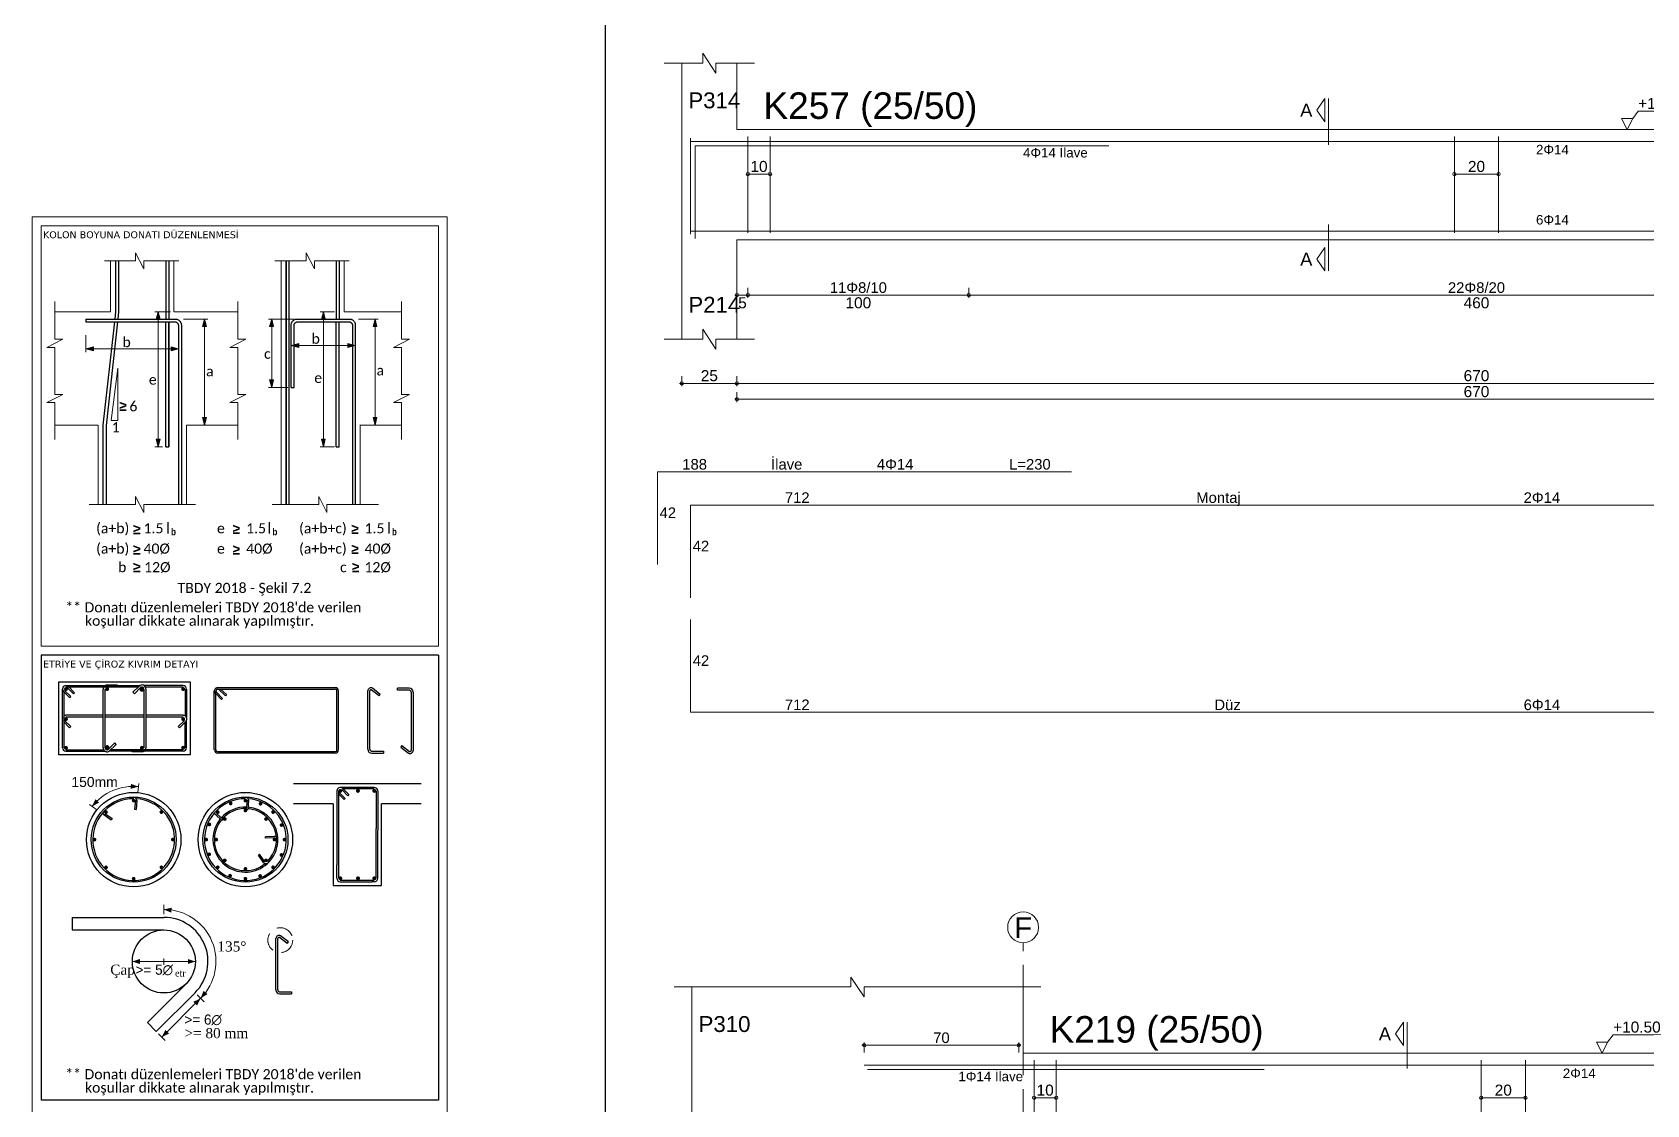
# Model space of a CAD drawing. Header units: millimetres. Extents: x 2232 to 85269, y -3593 to 5869.
# Drawn here: x 43314 to 44411, y -521 to 208 of the extents above; entities that cross this region are included whole.
import ezdxf

# ---------------------------------------------------------------- set-up
doc = ezdxf.new("R2010")
doc.units = ezdxf.units.MM
for name, pattern in [('DASHDOT2', [12.7, 6.35, -3.175, 0, -3.175]), ('DASHED4', [18.75, 12.5, -6.25]), ('HIDDEN2', [18.75, 12.5, -6.25])]:
    doc.linetypes.add(name, pattern=pattern)
doc.layers.add('aks', color=251, linetype='DASHDOT2', lineweight=35)
for name, color, linetype in [('Donatı Topl. Uzun. Yazısı', 7, 'Continuous'), ('Donatı Uz. Yazısı', 7, 'Continuous'), ('Donatı Yazısı', 7, 'Continuous'), ('Donatı Çizgisi', 7, 'Continuous'), ('Kiriş', 7, 'Continuous'), ('Kolon', 7, 'Continuous'), ('Standart', 7, 'Continuous'), ('Ölçülendirme', 7, 'Continuous')]:
    doc.layers.add(name, color=color, linetype=linetype)
doc.styles.add('abadi mt condensed lightbold_1_18', font='', dxfattribs={"height": 0.2})
doc.styles.add('arial_1_18', font='arial.ttf', dxfattribs={"height": 0.2})
doc.styles.add('calibri_1_18', font='calibri.ttf', dxfattribs={"height": 0.2})
doc.styles.add('mistral_1_18', font='MISTRAL.TTF', dxfattribs={"height": 0.2})
doc.styles.add('symbol_1_18', font='symbol.ttf', dxfattribs={"height": 0.2})
doc.styles.add('symbolbold_1_18', font='', dxfattribs={"height": 0.2})
doc.styles.add('times new roman_1_18', font='times.ttf', dxfattribs={"height": 0.2})
doc.styles.add('verdana_1_18', font='verdana.ttf', dxfattribs={"height": 0.2})
doc.styles.get('abadi mt condensed lightbold_1_18').set_extended_font_data('Abadi MT Condensed Light', bold=True)
doc.styles.get('symbolbold_1_18').set_extended_font_data('Symbol', bold=True)

# ---------------------------------------------------------------- blocks, each defined once
blk = doc.blocks.new('IDE792Entity7466')
at = {"layer": 'aks', "color": 30, "linetype": 'DASHED4', "lineweight": 5}
blk.add_lwpolyline([(7940.63, 2016.8), (7940.63, 2151.8)], dxfattribs=at)
at = {"layer": 'aks', "color": 1, "linetype": 'Continuous', "lineweight": 5}
blk.add_circle((7940.63, 2158.8), 7, dxfattribs=at)
at = {"layer": 'Donatı Çizgisi', "color": 5, "linetype": 'Continuous', "lineweight": 5}
for points in [[(7868.63, 2096.4), (8396.63, 2096.4)], [(7870.13, 2094.4), (8049.88, 2094.4)], [(7945.63, 2055), (7945.63, 2098.6)], [(7955.63, 2055), (7955.63, 2098.6)], [(8148.13, 2055), (8148.13, 2098.6)], [(8168.13, 2055), (8168.13, 2098.6)]]:
    blk.add_lwpolyline(points, dxfattribs=at)
at = {"layer": 'Kiriş', "color": 1, "linetype": 'Continuous', "lineweight": 5}
for points in [[(7862.63, 2131.8), (7862.63, 2136.3)], [(7868.63, 2127.3), (7862.63, 2136.3)], [(7782.63, 2131.8), (7862.63, 2131.8)], [(7790.63, 2006.8), (7790.63, 2131.8)], [(7868.63, 2127.3), (7868.63, 2131.8)], [(7868.63, 2131.8), (7948.63, 2131.8)], [(7940.63, 2101.8), (7940.63, 2131.8)], [(7940.63, 2101.8), (8375.63, 2101.8)]]:
    blk.add_lwpolyline(points, dxfattribs=at)
at = {"layer": 'Ölçülendirme', "color": 1, "linetype": 'Continuous', "lineweight": 5}
for points in [[(8109.38, 2110.55), (8112.88, 2115.8)], [(8112.88, 2105.3), (8112.88, 2115.8)], [(8114.63, 2094.8), (8114.63, 2115.8)], [(7868.63, 2102.15), (7868.63, 2106.65)], [(7938.63, 2102.15), (7938.63, 2106.65)], [(8112.88, 2105.3), (8109.38, 2110.55)], [(8202.88, 2101.8), (8200.38, 2106.8)], [(8200.38, 2106.8), (8205.38, 2106.8)], [(8205.38, 2106.8), (8202.88, 2101.8)], [(8205.38, 2106.8), (8207.88, 2110.13)], [(8207.88, 2110.13), (8229.44, 2110.13)], [(7867.63, 2105.4), (7939.63, 2105.4)], [(8202.88, 2101.8), (8202.88, 2101.8)], [(7945.63, 2081.6), (7955.63, 2081.6)], [(8148.13, 2081.6), (8168.13, 2081.6)]]:
    blk.add_lwpolyline(points, dxfattribs=at)
for centre in [(7868.63, 2105.4), (7938.63, 2105.4), (7945.63, 2081.6), (7955.63, 2081.6), (8148.13, 2081.6), (8168.13, 2081.6)]:
    blk.add_circle(centre, 0.75, dxfattribs=at)
at = {"layer": 'aks', "color": 1, "linetype": 'Continuous', "lineweight": 5, "style": 'arial_1_18'}
blk.add_text('F', height=9.45, dxfattribs=at).set_placement((7936.6, 2153.92))
at = {"layer": 'Donatı Yazısı', "color": 5, "linetype": 'Continuous', "lineweight": 5, "style": 'arial_1_18'}
blk.add_text('1Φ14 İlave', height=4.32, dxfattribs=at).set_placement((7911.32, 2089.12))
blk.add_text('2Φ14', height=4.32, rotation=360, dxfattribs=at).set_placement((8185.09, 2090.52))
at = {"layer": 'Kiriş', "color": 1, "linetype": 'Continuous', "lineweight": 5, "style": 'arial_1_18'}
for s, height, p in [('P310', 7.2, (7793.63, 2111.4)), ('K219 (25/50)', 12, (7952.63, 2106.6))]:
    blk.add_text(s, height=height, dxfattribs=at).set_placement(p)
at = {"layer": 'Ölçülendirme', "color": 1, "linetype": 'Continuous', "lineweight": 5, "style": 'arial_1_18'}
for s, height, p in [('A', 5.95, (8101.74, 2107.57)), ('+10.50', 5, (8207.88, 2111.13)), ('70', 4.8, (7899.9, 2106.4))]:
    blk.add_text(s, height=height, dxfattribs=at).set_placement(p)
for s, p in [('10', (7946.74, 2082.56)), ('20', (8154.24, 2082.56))]:
    blk.add_text(s, height=5, rotation=360, dxfattribs=at).set_placement(p)
blk = doc.blocks.new('IDE792Entity7491')
at = {"layer": 'Donatı Çizgisi', "color": 5, "linetype": 'Continuous', "lineweight": 5}
for points in [[(29, 1686.25), (29, 1729.65)], [(29, 1728.25), (741, 1728.25)], [(31, 1684.25), (31, 1726.25)], [(31, 1726.25), (218.5, 1726.25)], [(55, 1686.85), (55, 1730.45)], [(65, 1686.85), (65, 1730.45)], [(375, 1686.85), (375, 1730.45)], [(395, 1686.85), (395, 1730.45)], [(29, 1687.65), (741, 1687.65)], [(14, 1536.65), (14, 1578.65)], [(14, 1578.65), (201.5, 1578.65)], [(29, 1521.55), (29, 1563.55)], [(29, 1563.55), (741, 1563.55)], [(29, 1469.7), (29, 1511.7)], [(29, 1469.7), (741, 1469.7)]]:
    blk.add_lwpolyline(points, dxfattribs=at)
at = {"layer": 'Kiriş', "color": 1, "linetype": 'Continuous', "lineweight": 5}
for points in [[(17, 1763.65), (34.5, 1763.65)], [(25, 1638.65), (25, 1763.65)], [(34.5, 1763.65), (34.5, 1768.15)], [(40.5, 1759.15), (34.5, 1768.15)], [(40.5, 1759.15), (40.5, 1763.65)], [(40.5, 1763.65), (58, 1763.65)], [(50, 1733.65), (50, 1763.65)], [(50, 1733.65), (720, 1733.65)], [(50, 1683.65), (720, 1683.65)], [(50, 1638.65), (50, 1683.65)], [(17, 1638.65), (34.5, 1638.65)], [(40.5, 1634.15), (34.5, 1643.15)], [(34.5, 1638.65), (34.5, 1643.15)], [(40.5, 1638.65), (58, 1638.65)], [(40.5, 1634.15), (40.5, 1638.65)]]:
    blk.add_lwpolyline(points, dxfattribs=at)
at = {"layer": 'Ölçülendirme', "color": 1, "linetype": 'Continuous', "lineweight": 5}
for points in [[(312.75, 1742.4), (316.25, 1747.65)], [(316.25, 1737.15), (312.75, 1742.4)], [(316.25, 1737.15), (316.25, 1747.65)], [(318, 1726.65), (318, 1747.65)], [(455.75, 1738.65), (458.25, 1741.98)], [(458.25, 1741.98), (479.81, 1741.98)], [(453.25, 1733.65), (450.75, 1738.65)], [(450.75, 1738.65), (455.75, 1738.65)], [(455.75, 1738.65), (453.25, 1733.65)], [(453.25, 1733.65), (453.25, 1733.65)], [(55, 1713.45), (65, 1713.45)], [(375, 1713.45), (395, 1713.45)], [(318, 1669.65), (318, 1690.65)], [(312.75, 1674.9), (316.25, 1680.15)], [(316.25, 1669.65), (312.75, 1674.9)], [(316.25, 1669.65), (316.25, 1680.15)], [(50, 1657.4), (50, 1661.9)], [(55, 1657.4), (55, 1661.9)], [(155, 1657.4), (155, 1661.9)], [(49, 1658.65), (721, 1658.65)], [(24, 1618.65), (746, 1618.65)], [(25, 1617.4), (25, 1621.9)], [(50, 1617.4), (50, 1621.9)], [(49, 1611.45), (721, 1611.45)], [(50, 1610.2), (50, 1614.7)]]:
    blk.add_lwpolyline(points, dxfattribs=at)
for centre in [(55, 1713.45), (65, 1713.45), (375, 1713.45), (395, 1713.45), (50, 1658.65), (55, 1658.65), (55, 1658.65), (155, 1658.65), (155, 1658.65), (25, 1618.65), (50, 1618.65), (50, 1618.65), (50, 1611.45)]:
    blk.add_circle(centre, 0.75, dxfattribs=at)
at = {"layer": 'Donatı Topl. Uzun. Yazısı', "color": 1, "linetype": 'Continuous', "lineweight": 5, "style": 'arial_1_18'}
blk.add_text('L=230', height=4.8, dxfattribs=at).set_placement((173.29, 1579.61))
at = {"layer": 'Donatı Uz. Yazısı', "color": 1, "linetype": 'Continuous', "lineweight": 5, "style": 'arial_1_18'}
for s, p in [('188', (25.25, 1579.61)), ('712', (71.72, 1564.51)), ('42', (14.96, 1557.65)), ('42', (29.96, 1542.55)), ('42', (29.96, 1490.7)), ('712', (71.72, 1470.66))]:
    blk.add_text(s, height=4.8, dxfattribs=at).set_placement(p)
at = {"layer": 'Donatı Yazısı', "color": 5, "linetype": 'Continuous', "lineweight": 5, "style": 'arial_1_18'}
for s, height, p in [('4Φ14 İlave', 4.32, (179.59, 1720.97)), ('4Φ14', 4.8, (113.38, 1579.61)), ('2Φ14', 4.8, (406.36, 1564.51)), ('6Φ14', 4.8, (406.36, 1470.66))]:
    blk.add_text(s, height=height, dxfattribs=at).set_placement(p)
for s, p in [('2Φ14', (411.96, 1722.37)), ('6Φ14', (411.96, 1690.61))]:
    blk.add_text(s, height=4.32, rotation=360, dxfattribs=at).set_placement(p)
at = {"layer": 'Donatı Yazısı', "color": 1, "linetype": 'Continuous', "lineweight": 5, "style": 'arial_1_18'}
for s, p in [('İlave', (65.46, 1579.61)), ('Montaj', (258.07, 1564.51)), ('Düz', (266.28, 1470.66))]:
    blk.add_text(s, height=4.8, dxfattribs=at).set_placement(p)
at = {"layer": 'Kiriş', "color": 1, "linetype": 'Continuous', "lineweight": 5, "style": 'arial_1_18'}
for s, height, p in [('P314', 7.2, (28, 1743.25)), ('K257 (25/50)', 12, (62, 1738.45)), ('P214', 7.2, (28, 1650.65))]:
    blk.add_text(s, height=height, dxfattribs=at).set_placement(p)
at = {"layer": 'Ölçülendirme', "color": 1, "linetype": 'Continuous', "lineweight": 5, "style": 'arial_1_18'}
for s, height, p in [('+10.50', 5, (458.25, 1742.98)), ('A', 5.95, (305.11, 1739.42)), ('A', 5.95, (305.11, 1671.92)), ('5', 5, (50.56, 1652.65)), ('100', 5, (99.17, 1652.65)), ('460', 5, (379.17, 1652.65)), ('25', 5, (33.62, 1619.65)), ('670', 5, (379.17, 1619.65)), ('670', 5, (379.17, 1612.45))]:
    blk.add_text(s, height=height, dxfattribs=at).set_placement(p)
for s, p in [('10', (56.12, 1714.41)), ('20', (381.12, 1714.41))]:
    blk.add_text(s, height=5, rotation=360, dxfattribs=at).set_placement(p)
at = {"layer": 'Ölçülendirme', "color": 5, "linetype": 'Continuous', "lineweight": 5, "style": 'arial_1_18'}
for s, p in [('11Φ8/10', (92.07, 1659.65)), ('22Φ8/20', (372.07, 1659.65))]:
    blk.add_text(s, height=4.8, dxfattribs=at).set_placement(p)

msp = doc.modelspace()

# ---------------------------------------------------------------- hatches: boundary and pattern name
at = {"layer": 'Standart', "linetype": 'Continuous', "lineweight": 5}
for points in [[(43399.5, 18), (43398.1, 12.8), (43400.8, 12.8)], [(43431.1, 13), (43429.7, 7.9), (43432.4, 7.9)], [(43476.7, 13), (43475.3, 7.9), (43478, 7.9)], [(43511.8, 18), (43510.5, 12.8), (43513.1, 12.8)], [(43546.9, 13), (43545.6, 7.9), (43548.2, 7.9)], [(43350.5, -7.3), (43355.7, -6), (43355.7, -8.6)], [(43413.4, -7.3), (43408.3, -6), (43408.3, -8.6)], [(43489.9, -5), (43495.1, -3.7), (43495.1, -6.4)], [(43533.5, -5), (43528.4, -3.7), (43528.4, -6.4)], [(43476.7, -33.5), (43475.3, -28.4), (43478, -28.4)], [(43431.1, -59.2), (43429.7, -54), (43432.4, -54)], [(43546.9, -59.2), (43545.6, -54), (43548.2, -54)], [(43399.5, -73.9), (43398.1, -68.7), (43400.8, -68.7)], [(43511.8, -73.9), (43510.5, -68.7), (43513.1, -68.7)], [(43381, -302.8), (43381.2, -306.1), (43380.9, -306.2)], [(43381, -302.8), (43386.1, -304.7), (43381.2, -306.1)], [(43359.4, -315.5), (43354.7, -318.1), (43356.8, -313.4)], [(43359.4, -315.5), (43356.8, -313.4), (43356.9, -313.2)], [(43408.4, -390.3), (43403.4, -388.2), (43408.4, -387)], [(43408.4, -390.3), (43408.4, -387), (43408.7, -386.9)], [(43387.1, -425.2), (43382, -423.5), (43387.1, -421.8)], [(43419.7, -425.2), (43419.7, -421.8), (43424.8, -423.5)], [(43426, -453.4), (43423.5, -450.9), (43426, -449.7)], [(43426, -453.4), (43426, -449.7), (43428.4, -448.5)], [(43430.4, -447.3), (43428.4, -448.5), (43430.4, -443.5)], [(43430.4, -447.3), (43430.4, -443.5), (43433, -445.7)], [(43404.4, -473.7), (43402, -474.9), (43404.4, -470)], [(43404.4, -473.7), (43404.4, -470), (43406.9, -472.5)]]:
    msp.add_hatch(color=1, dxfattribs=at).paths.add_polyline_path(points)
at = {"layer": 'Standart', "linetype": 'Continuous', "lineweight": -3}
h = msp.add_hatch(color=159, dxfattribs=at)
edge = h.paths.add_edge_path(flags=0)
edge.add_arc((43336.9, -238.4), 1.34, 0, 360)
h = msp.add_hatch(color=159, dxfattribs=at)
edge = h.paths.add_edge_path(flags=0)
edge.add_arc((43364.9, -238.4), 1.34, 0, 360)
h = msp.add_hatch(color=159, dxfattribs=at)
edge = h.paths.add_edge_path(flags=0)
edge.add_arc((43388.5, -238.4), 1.34, 0, 360)
h = msp.add_hatch(color=159, dxfattribs=at)
edge = h.paths.add_edge_path(flags=0)
edge.add_arc((43416.5, -238.4), 1.34, 0, 360)
h = msp.add_hatch(color=159, dxfattribs=at)
edge = h.paths.add_edge_path(flags=0)
edge.add_arc((43336.9, -258.8), 1.34, 0, 360)
h = msp.add_hatch(color=159, dxfattribs=at)
edge = h.paths.add_edge_path(flags=0)
edge.add_arc((43416.5, -258.8), 1.34, 0, 360)
h = msp.add_hatch(color=159, dxfattribs=at)
edge = h.paths.add_edge_path(flags=0)
edge.add_arc((43336.9, -278.3), 1.34, 0, 360)
h = msp.add_hatch(color=159, dxfattribs=at)
edge = h.paths.add_edge_path(flags=0)
edge.add_arc((43364.9, -278.3), 1.34, 0, 360)
h = msp.add_hatch(color=159, dxfattribs=at)
edge = h.paths.add_edge_path(flags=0)
edge.add_arc((43388.5, -278.3), 1.34, 0, 360)
h = msp.add_hatch(color=159, dxfattribs=at)
edge = h.paths.add_edge_path(flags=0)
edge.add_arc((43416.5, -278.3), 1.34, 0, 360)
h = msp.add_hatch(color=159, dxfattribs=at)
edge = h.paths.add_edge_path(flags=0)
edge.add_arc((43523.3, -307.6), 1.34, 0, 360)
h = msp.add_hatch(color=159, dxfattribs=at)
edge = h.paths.add_edge_path(flags=0)
edge.add_arc((43535.3, -307.6), 1.34, 0, 360)
h = msp.add_hatch(color=159, dxfattribs=at)
edge = h.paths.add_edge_path(flags=0)
edge.add_arc((43546.4, -307.6), 1.34, 0, 360)
h = msp.add_hatch(color=159, dxfattribs=at)
edge = h.paths.add_edge_path(flags=0)
edge.add_arc((43382.9, -314.2), 1.27, 0, 360)
h = msp.add_hatch(color=159, dxfattribs=at)
edge = h.paths.add_edge_path(flags=0)
edge.add_arc((43448.8, -316.1), 1.27, 0, 360)
h = msp.add_hatch(color=159, dxfattribs=at)
edge = h.paths.add_edge_path(flags=0)
edge.add_arc((43458.8, -314.2), 1.27, 0, 360)
h = msp.add_hatch(color=159, dxfattribs=at)
edge = h.paths.add_edge_path(flags=0)
edge.add_arc((43469.1, -316.3), 1.27, 0, 360)
h = msp.add_hatch(color=159, dxfattribs=at)
edge = h.paths.add_edge_path(flags=0)
edge.add_arc((43364.1, -322), 1.27, 0, 360)
h = msp.add_hatch(color=159, dxfattribs=at)
edge = h.paths.add_edge_path(flags=0)
edge.add_arc((43401.7, -322), 1.27, 0, 360)
h = msp.add_hatch(color=159, dxfattribs=at)
edge = h.paths.add_edge_path(flags=0)
edge.add_arc((43440, -322), 1.27, 0, 360)
h = msp.add_hatch(color=159, dxfattribs=at)
edge = h.paths.add_edge_path(flags=0)
edge.add_arc((43444.8, -326.7), 1.27, 0, 360)
h = msp.add_hatch(color=159, dxfattribs=at)
edge = h.paths.add_edge_path(flags=0)
edge.add_arc((43458.8, -320.9), 1.27, 0, 360)
h = msp.add_hatch(color=159, dxfattribs=at)
edge = h.paths.add_edge_path(flags=0)
edge.add_arc((43472.8, -326.7), 1.27, 0, 360)
h = msp.add_hatch(color=159, dxfattribs=at)
edge = h.paths.add_edge_path(flags=0)
edge.add_arc((43477.6, -322), 1.27, 0, 360)
h = msp.add_hatch(color=159, dxfattribs=at)
edge = h.paths.add_edge_path(flags=0)
edge.add_arc((43356.3, -340.7), 1.27, 0, 360)
h = msp.add_hatch(color=159, dxfattribs=at)
edge = h.paths.add_edge_path(flags=0)
edge.add_arc((43409.5, -340.7), 1.27, 0, 360)
h = msp.add_hatch(color=159, dxfattribs=at)
edge = h.paths.add_edge_path(flags=0)
edge.add_arc((43432.2, -340.7), 1.27, 0, 360)
h = msp.add_hatch(color=159, dxfattribs=at)
edge = h.paths.add_edge_path(flags=0)
edge.add_arc((43434.3, -330.4), 1.27, 0, 360)
h = msp.add_hatch(color=159, dxfattribs=at)
edge = h.paths.add_edge_path(flags=0)
edge.add_arc((43439, -340.7), 1.27, 0, 360)
h = msp.add_hatch(color=159, dxfattribs=at)
edge = h.paths.add_edge_path(flags=0)
edge.add_arc((43478.6, -340.7), 1.27, 0, 360)
h = msp.add_hatch(color=159, dxfattribs=at)
edge = h.paths.add_edge_path(flags=0)
edge.add_arc((43483.4, -330.8), 1.27, 0, 360)
h = msp.add_hatch(color=159, dxfattribs=at)
edge = h.paths.add_edge_path(flags=0)
edge.add_arc((43485.4, -340.7), 1.27, 0, 360)
h = msp.add_hatch(color=159, dxfattribs=at)
edge = h.paths.add_edge_path(flags=0)
edge.add_arc((43434.2, -350.7), 1.27, 0, 360)
h = msp.add_hatch(color=159, dxfattribs=at)
edge = h.paths.add_edge_path(flags=0)
edge.add_arc((43483.3, -351.1), 1.27, 0, 360)
h = msp.add_hatch(color=159, dxfattribs=at)
edge = h.paths.add_edge_path(flags=0)
edge.add_arc((43364.1, -359.5), 1.27, 0, 360)
h = msp.add_hatch(color=159, dxfattribs=at)
edge = h.paths.add_edge_path(flags=0)
edge.add_arc((43401.7, -359.5), 1.27, 0, 360)
h = msp.add_hatch(color=159, dxfattribs=at)
edge = h.paths.add_edge_path(flags=0)
edge.add_arc((43440, -359.5), 1.27, 0, 360)
h = msp.add_hatch(color=159, dxfattribs=at)
edge = h.paths.add_edge_path(flags=0)
edge.add_arc((43444.8, -354.8), 1.27, 0, 360)
h = msp.add_hatch(color=159, dxfattribs=at)
edge = h.paths.add_edge_path(flags=0)
edge.add_arc((43458.8, -360.6), 1.27, 0, 360)
h = msp.add_hatch(color=159, dxfattribs=at)
edge = h.paths.add_edge_path(flags=0)
edge.add_arc((43472.8, -354.8), 1.27, 0, 360)
h = msp.add_hatch(color=159, dxfattribs=at)
edge = h.paths.add_edge_path(flags=0)
edge.add_arc((43477.6, -359.5), 1.27, 0, 360)
h = msp.add_hatch(color=159, dxfattribs=at)
edge = h.paths.add_edge_path(flags=0)
edge.add_arc((43382.9, -367.3), 1.27, 0, 360)
h = msp.add_hatch(color=159, dxfattribs=at)
edge = h.paths.add_edge_path(flags=0)
edge.add_arc((43448.4, -365.2), 1.27, 0, 360)
h = msp.add_hatch(color=159, dxfattribs=at)
edge = h.paths.add_edge_path(flags=0)
edge.add_arc((43458.8, -367.3), 1.27, 0, 360)
h = msp.add_hatch(color=159, dxfattribs=at)
edge = h.paths.add_edge_path(flags=0)
edge.add_arc((43468.8, -365.4), 1.27, 0, 360)
h = msp.add_hatch(color=159, dxfattribs=at)
edge = h.paths.add_edge_path(flags=0)
edge.add_arc((43523.3, -367), 1.34, 0, 360)
h = msp.add_hatch(color=159, dxfattribs=at)
edge = h.paths.add_edge_path(flags=0)
edge.add_arc((43535.3, -367), 1.34, 0, 360)
h = msp.add_hatch(color=159, dxfattribs=at)
edge = h.paths.add_edge_path(flags=0)
edge.add_arc((43546.4, -367), 1.34, 0, 360)

# ---------------------------------------------------------------- linework, layer by layer
msp.add_line((43703.6, -3593.4), (43703.6, 906.6))
at = {"layer": 'Kolon', "color": 33, "linetype": 'Continuous', "lineweight": -3}
for centre in [(43382.9, -340.7), (43458.8, -340.7)]:
    msp.add_circle(centre, 32.1, dxfattribs=at)
at = {"layer": 'Kolon', "color": 1, "linetype": 'Continuous', "lineweight": 5}
msp.add_arc((43382.9, -340.7), 36.2, 84.8949, 141.2471, dxfattribs=at)
at = {"layer": 'Standart', "color": 250, "linetype": 'Continuous', "lineweight": 5}
for points in [[(43596, 82.4), (43314, 82.4)], [(43314, 82.4), (43314, -1762.1)], [(43596, -1762.1), (43596, 82.4)], [(43320, 76.4), (43320, -209.3)], [(43590, 76.4), (43320, 76.4)], [(43590, 76.4), (43590, -209.3)], [(43590, -209.3), (43320, -209.3)]]:
    msp.add_lwpolyline(points, dxfattribs=at)
at = {"layer": 'Standart', "color": 1, "linetype": 'Continuous', "lineweight": 5}
for points in [[(43384.2, 52.5), (43384.2, 57.9)], [(43384.2, 57.9), (43389.8, 47.1)], [(43500, 52.5), (43500, 57.9)], [(43500, 57.9), (43505.7, 47.1)], [(43363, 52.5), (43384.2, 52.5)], [(43389.8, 47.1), (43389.8, 52.5)], [(43389.8, 52.5), (43413.5, 52.5)], [(43478.8, 52.5), (43500, 52.5)], [(43505.7, 47.1), (43505.7, 52.5)], [(43505.7, 52.5), (43529.3, 52.5)], [(43329.3, -0.7), (43329.3, 24.8)], [(43453.6, -0.7), (43453.6, 24.8)], [(43564.9, -0.7), (43564.9, 24.8)], [(43407.9, 18), (43397.3, 18)], [(43399.5, 18), (43398.1, 12.8)], [(43398.1, 12.8), (43400.8, 12.8)], [(43399.5, -73.9), (43399.5, 18)], [(43399.5, 18), (43400.8, 12.8)], [(43416.7, 13), (43433.2, 13)], [(43431.1, 13), (43429.7, 7.9)], [(43431.1, 13), (43431.1, -59.2)], [(43431.1, 13), (43432.4, 7.9)], [(43492, 13), (43474.5, 13)], [(43476.7, 13), (43475.3, 7.9)], [(43476.7, -33.5), (43476.7, 13)], [(43476.7, 13), (43478, 7.9)], [(43519.4, 18), (43509.7, 18)], [(43511.8, 18), (43510.5, 12.8)], [(43510.5, 12.8), (43513.1, 12.8)], [(43511.8, -73.9), (43511.8, 18)], [(43511.8, 18), (43513.1, 12.8)], [(43535.7, 13), (43549, 13)], [(43546.9, 13), (43545.6, 7.9)], [(43546.9, 13), (43546.9, -59.2)], [(43546.9, 13), (43548.2, 7.9)], [(43350.5, 2), (43350.5, -9.5)], [(43415.3, 6.6), (43415.3, -9.5)], [(43429.7, 7.9), (43432.4, 7.9)], [(43475.3, 7.9), (43478, 7.9)], [(43489.9, 6.6), (43489.9, -7.2)], [(43533.5, 6.6), (43533.5, -7.2)], [(43545.6, 7.9), (43548.2, 7.9)], [(43323.9, -6.3), (43334.7, -0.7)], [(43329.3, -6.3), (43323.9, -6.3)], [(43334.7, -0.7), (43329.3, -0.7)], [(43329.3, -38.2), (43329.3, -6.3)], [(43350.5, -7.3), (43355.7, -6)], [(43350.5, -7.3), (43413.4, -7.3)], [(43350.5, -7.3), (43355.7, -8.6)], [(43355.7, -6), (43355.7, -8.6)], [(43413.4, -7.3), (43408.3, -6)], [(43408.3, -6), (43408.3, -8.6)], [(43413.4, -7.3), (43408.3, -8.6)], [(43448.2, -6.3), (43459, -0.7)], [(43453.6, -6.3), (43448.2, -6.3)], [(43459, -0.7), (43453.6, -0.7)], [(43453.6, -38.2), (43453.6, -6.3)], [(43489.9, -5), (43495.1, -3.7)], [(43489.9, -5), (43533.5, -5)], [(43489.9, -5), (43495.1, -6.4)], [(43495.1, -3.7), (43495.1, -6.4)], [(43533.5, -5), (43528.4, -3.7)], [(43528.4, -3.7), (43528.4, -6.4)], [(43533.5, -5), (43528.4, -6.4)], [(43559.5, -6.3), (43570.3, -0.7)], [(43564.9, -6.3), (43559.5, -6.3)], [(43570.3, -0.7), (43564.9, -0.7)], [(43564.9, -38.2), (43564.9, -6.3)], [(43476.7, -33.5), (43475.3, -28.4)], [(43475.3, -28.4), (43478, -28.4)], [(43476.7, -33.5), (43478, -28.4)], [(43323.9, -43.8), (43334.7, -38.2)], [(43329.3, -43.8), (43323.9, -43.8)], [(43334.7, -38.2), (43329.3, -38.2)], [(43329.3, -68.8), (43329.3, -43.8)], [(43448.2, -43.8), (43459, -38.2)], [(43453.6, -43.8), (43448.2, -43.8)], [(43459, -38.2), (43453.6, -38.2)], [(43453.6, -68.8), (43453.6, -43.8)], [(43487.7, -33.5), (43474.5, -33.5)], [(43559.5, -43.8), (43570.3, -38.2)], [(43564.9, -43.8), (43559.5, -43.8)], [(43570.3, -38.2), (43564.9, -38.2)], [(43564.9, -68.8), (43564.9, -43.8)], [(43431.1, -59.2), (43429.7, -54)], [(43429.7, -54), (43432.4, -54)], [(43431.1, -59.2), (43432.4, -54)], [(43546.9, -59.2), (43545.6, -54)], [(43545.6, -54), (43548.2, -54)], [(43546.9, -59.2), (43548.2, -54)], [(43420.8, -59.2), (43433.2, -59.2)], [(43536.6, -59.2), (43549, -59.2)], [(43402.4, -73.9), (43397.3, -73.9)], [(43399.5, -73.9), (43398.1, -68.7)], [(43398.1, -68.7), (43400.8, -68.7)], [(43399.5, -73.9), (43400.8, -68.7)], [(43519.4, -73.9), (43509.7, -73.9)], [(43511.8, -73.9), (43510.5, -68.7)], [(43510.5, -68.7), (43513.1, -68.7)], [(43511.8, -73.9), (43513.1, -68.7)], [(43384.2, -113), (43384.2, -107.6)], [(43384.2, -107.6), (43389.8, -118.4)], [(43508.6, -113), (43508.6, -107.6)], [(43508.6, -107.6), (43514.2, -118.4)], [(43352.7, -113), (43384.2, -113)], [(43389.8, -118.4), (43389.8, -113)], [(43389.8, -113), (43424.8, -113)], [(43418.7, -113), (43415.3, -113)], [(43477.1, -113), (43508.6, -113)], [(43514.2, -118.4), (43514.2, -113)], [(43514.2, -113), (43549.2, -113)], [(43536.9, -113), (43533.5, -113)], [(43386.3, -302.6), (43385.7, -308.7)], [(43352.8, -316.9), (43357.8, -320.4)], [(43403.4, -391.4), (43403.4, -384.9)], [(43382, -423.5), (43424.8, -423.5)], [(43403.4, -421.4), (43403.4, -425.7)], [(43428.4, -448.5), (43402, -474.9)], [(43426.1, -446.2), (43430.7, -450.8)], [(43399.8, -472.6), (43404.3, -477.1)]]:
    msp.add_lwpolyline(points, dxfattribs=at)
at = {"layer": 'Standart', "color": 5, "linetype": 'Continuous', "lineweight": 5}
for points in [[(43367.2, 52.5), (43367.2, 18)], [(43410.1, 52.5), (43410.1, 18)], [(43483.1, 52.5), (43483.1, -113)], [(43525.9, 52.5), (43525.9, 18)], [(43367.2, 18), (43329.3, 18)], [(43410.1, 18), (43453.6, 18)], [(43525.9, 18), (43564.9, 18)], [(43367.7, -55.9), (43372.2, -20.3)], [(43372.2, -20.3), (43372.2, -55.9)], [(43358.7, -59.2), (43329.3, -59.2)], [(43358.7, -59.2), (43358.7, -113)], [(43372.2, -55.9), (43367.7, -55.9)], [(43418.7, -59.2), (43418.7, -113)], [(43418.7, -59.2), (43453.6, -59.2)], [(43536.9, -59.2), (43536.9, -113)], [(43536.9, -59.2), (43564.9, -59.2)]]:
    msp.add_lwpolyline(points, dxfattribs=at)
at = {"layer": 'Standart', "color": 159, "linetype": 'Continuous', "lineweight": -3}
for points in [[(43370.6, 52.5), (43370.6, 18)], [(43372.6, 52.5), (43372.6, 17.8)], [(43404.7, 52.5), (43404.7, 13)], [(43406.7, 52.5), (43406.7, 13)], [(43406.7, 52.5), (43406.7, 13)], [(43486.4, -113), (43486.4, 52.5)], [(43486.4, 52.5), (43486.4, -113)], [(43488.5, -113), (43488.5, 52.5)], [(43520.5, 52.5), (43520.5, 13)], [(43522.5, 52.5), (43522.5, 13)], [(43350.5, 13), (43411, 13)], [(43350.5, 11), (43411, 11)], [(43369.8, 11), (43362, -59.2)], [(43371.9, 11), (43364.1, -59.3)], [(43370.6, 18), (43370.1, 13)], [(43372.6, 17.8), (43372.1, 13)], [(43404.7, -73.9), (43404.7, 11)], [(43406.7, -73.9), (43406.7, 11)], [(43406.7, 11), (43406.7, -73.9)], [(43411, 13), (43411.3, 13)], [(43411, 11), (43411.2, 11)], [(43411.2, 11), (43411.4, 11)], [(43411.3, 13), (43411.7, 13)], [(43411.4, 11), (43411.5, 11)], [(43411.7, 13), (43412, 12.9)], [(43412, 12.9), (43412.3, 12.8)], [(43412.3, 12.8), (43412.6, 12.7)], [(43412.6, 12.7), (43412.9, 12.6)], [(43412.9, 12.6), (43413.2, 12.4)], [(43413.2, 12.4), (43413.5, 12.2)], [(43413.5, 12.2), (43413.8, 12)], [(43413.8, 12), (43414, 11.8)], [(43414, 11.8), (43414.3, 11.5)], [(43414.3, 11.5), (43414.5, 11.3)], [(43414.5, 11.3), (43414.7, 11)], [(43414.7, 11), (43414.8, 10.7)], [(43490.4, 10.7), (43490.5, 11)], [(43490.5, 11), (43490.7, 11.3)], [(43490.7, 11.3), (43490.9, 11.5)], [(43490.9, 11.5), (43491.1, 11.8)], [(43491.1, 11.8), (43491.4, 12)], [(43491.4, 12), (43491.7, 12.2)], [(43491.7, 12.2), (43491.9, 12.4)], [(43491.9, 12.4), (43492.2, 12.6)], [(43492.2, 12.6), (43492.5, 12.7)], [(43492.5, 12.7), (43492.9, 12.8)], [(43492.9, 12.8), (43493.2, 12.9)], [(43493.2, 12.9), (43493.5, 13)], [(43493.5, 13), (43493.8, 13)], [(43493.6, 11), (43493.8, 11)], [(43493.8, 13), (43494.2, 13)], [(43493.8, 11), (43494, 11)], [(43494, 11), (43494.2, 11)], [(43494.2, 13), (43529.3, 13)], [(43494.2, 11), (43529.3, 11)], [(43520.5, -73.9), (43520.5, 11)], [(43522.5, -73.9), (43522.5, 11)], [(43529.3, 13), (43529.6, 13)], [(43529.3, 11), (43529.4, 11)], [(43529.4, 11), (43529.6, 11)], [(43529.6, 13), (43529.9, 13)], [(43529.6, 11), (43529.8, 11)], [(43529.9, 13), (43530.3, 12.9)], [(43530.3, 12.9), (43530.6, 12.8)], [(43530.6, 12.8), (43530.9, 12.7)], [(43530.9, 12.7), (43531.2, 12.6)], [(43531.2, 12.6), (43531.5, 12.4)], [(43531.5, 12.4), (43531.8, 12.2)], [(43531.8, 12.2), (43532, 12)], [(43532, 12), (43532.3, 11.8)], [(43532.3, 11.8), (43532.5, 11.5)], [(43532.5, 11.5), (43532.7, 11.3)], [(43532.7, 11.3), (43532.9, 11)], [(43532.9, 11), (43533.1, 10.7)], [(43411.5, 11), (43411.7, 10.9)], [(43411.7, 10.9), (43411.9, 10.8)], [(43411.9, 10.8), (43412, 10.8)], [(43412, 10.8), (43412.2, 10.7)], [(43412.2, 10.7), (43412.3, 10.6)], [(43412.3, 10.6), (43412.5, 10.5)], [(43412.5, 10.5), (43412.6, 10.4)], [(43412.6, 10.4), (43412.7, 10.2)], [(43412.7, 10.2), (43412.8, 10.1)], [(43412.8, 10.1), (43412.9, 9.9)], [(43412.9, 9.9), (43413, 9.8)], [(43413, 9.8), (43413.1, 9.6)], [(43413.1, 9.6), (43413.2, 9.5)], [(43413.2, 9.5), (43413.2, 9.3)], [(43413.2, 9.3), (43413.2, 9.1)], [(43413.2, 9.1), (43413.3, 8.9)], [(43413.3, 8.9), (43413.3, 8.8)], [(43413.3, 8.8), (43413.3, -113)], [(43414.8, 10.7), (43415, 10.4)], [(43415, 10.4), (43415.1, 10.1)], [(43415.1, 10.1), (43415.2, 9.8)], [(43415.2, 9.8), (43415.2, 9.4)], [(43415.2, 9.4), (43415.3, 9.1)], [(43415.3, 9.1), (43415.3, 8.8)], [(43415.3, 8.8), (43415.3, -113)], [(43489.9, 9.4), (43490, 9.8)], [(43489.9, 9.1), (43489.9, 9.4)], [(43489.9, 8.8), (43489.9, 9.1)], [(43489.9, -33.5), (43489.9, 8.8)], [(43490, 9.8), (43490.1, 10.1)], [(43490.1, 10.1), (43490.2, 10.4)], [(43490.2, 10.4), (43490.4, 10.7)], [(43491.9, 9.1), (43492, 9.3)], [(43491.9, 8.9), (43491.9, 9.1)], [(43491.9, 8.8), (43491.9, 8.9)], [(43491.9, -33.5), (43491.9, 8.8)], [(43492, 9.5), (43492.1, 9.6)], [(43492, 9.3), (43492, 9.5)], [(43492.1, 9.6), (43492.2, 9.8)], [(43492.2, 9.9), (43492.3, 10.1)], [(43492.2, 9.8), (43492.2, 9.9)], [(43492.3, 10.1), (43492.5, 10.2)], [(43492.5, 10.2), (43492.6, 10.4)], [(43492.6, 10.4), (43492.7, 10.5)], [(43492.7, 10.5), (43492.8, 10.6)], [(43492.8, 10.6), (43493, 10.7)], [(43493, 10.7), (43493.1, 10.8)], [(43493.1, 10.8), (43493.3, 10.8)], [(43493.3, 10.8), (43493.5, 10.9)], [(43493.5, 10.9), (43493.6, 11)], [(43529.8, 11), (43530, 10.9)], [(43530, 10.9), (43530.1, 10.8)], [(43530.1, 10.8), (43530.3, 10.8)], [(43530.3, 10.8), (43530.4, 10.7)], [(43530.4, 10.7), (43530.6, 10.6)], [(43530.6, 10.6), (43530.7, 10.5)], [(43530.7, 10.5), (43530.9, 10.4)], [(43530.9, 10.4), (43531, 10.2)], [(43531, 10.2), (43531.1, 10.1)], [(43531.1, 10.1), (43531.2, 9.9)], [(43531.2, 9.9), (43531.3, 9.8)], [(43531.3, 9.8), (43531.4, 9.6)], [(43531.4, 9.6), (43531.4, 9.5)], [(43531.4, 9.5), (43531.5, 9.3)], [(43531.5, 9.3), (43531.5, 9.1)], [(43531.5, 9.1), (43531.5, 8.9)], [(43531.5, 8.9), (43531.5, 8.8)], [(43531.5, 8.8), (43531.5, -113)], [(43533.1, 10.7), (43533.2, 10.4)], [(43533.2, 10.4), (43533.3, 10.1)], [(43533.3, 10.1), (43533.4, 9.8)], [(43533.4, 9.8), (43533.5, 9.4)], [(43533.5, 9.4), (43533.5, 9.1)], [(43533.5, 9.1), (43533.5, 8.8)], [(43533.5, 8.8), (43533.5, -113)], [(43362, -59.2), (43362, -113)], [(43364.1, -59.3), (43364.1, -113)], [(43334.6, -278.3), (43334.6, -238.4)], [(43339.4, -244.2), (43335.2, -240)], [(43335.6, -278.3), (43335.6, -240.3)], [(43340.2, -243.5), (43335.9, -239.3)], [(43336.9, -236), (43387.2, -236)], [(43336.9, -237), (43386.1, -237)], [(43342, -241.6), (43337.8, -237.4)], [(43342.7, -240.9), (43338.8, -237)], [(43342.7, -240.9), (43342, -241.6)], [(43362.2, -278.3), (43362.2, -238.4)], [(43363.5, -278.3), (43363.5, -238.4)], [(43364.9, -235.6), (43371.6, -235.6)], [(43371.6, -235.6), (43371.6, -236)], [(43382.4, -240.6), (43386.5, -236.6)], [(43382.4, -240.6), (43383.4, -241.6)], [(43383.4, -241.6), (43387.6, -237.4)], [(43416.5, -236), (43389.9, -236)], [(43389.9, -238.4), (43389.9, -278.3)], [(43390.9, -237), (43416.5, -237)], [(43391.2, -238.4), (43391.2, -278.3)], [(43417.8, -238.4), (43417.8, -256.6)], [(43418.8, -238.4), (43418.8, -257.8)], [(43437.7, -279.6), (43437.7, -239.7)], [(43443.3, -244.8), (43439.1, -240.6)], [(43440.1, -237.4), (43519.7, -237.4)], [(43440.1, -238.4), (43519.7, -238.4)], [(43440.6, -238.4), (43445.2, -242.9)], [(43445.9, -242.2), (43442, -238.4)], [(43521, -279.6), (43521, -239.7)], [(43522, -279.6), (43522, -239.7)], [(43339.4, -244.2), (43340.2, -243.5)], [(43442.6, -245.5), (43438.4, -241.3)], [(43438.7, -279.6), (43438.7, -241.6)], [(43442.6, -245.5), (43443.3, -244.8)], [(43445.9, -242.2), (43445.2, -242.9)], [(43339.3, -264.8), (43335.6, -261)], [(43340.2, -263.9), (43335.9, -259.7)], [(43362.2, -256.2), (43336.9, -256.2)], [(43362.2, -257.4), (43336.9, -257.4)], [(43389.9, -256.2), (43363.5, -256.2)], [(43389.9, -257.4), (43363.5, -257.4)], [(43416.5, -256.2), (43391.3, -256.2)], [(43416.5, -257.4), (43391.3, -257.4)], [(43413.2, -263.9), (43417.5, -259.7)], [(43414.1, -264.8), (43418.3, -260.5)], [(43417.8, -278.3), (43417.8, -261)], [(43418.8, -278.3), (43418.8, -259.8)], [(43339.3, -264.8), (43340.2, -263.9)], [(43414.1, -264.8), (43413.2, -263.9)], [(43336.9, -279.6), (43362.5, -279.6)], [(43336.9, -280.6), (43363.5, -280.6)], [(43370, -275), (43365.8, -279.3)], [(43371, -276), (43366.3, -280.6)], [(43416.5, -280.6), (43366.3, -280.6)], [(43416.5, -279.6), (43367.3, -279.6)], [(43371, -276), (43370, -275)], [(43381.8, -281), (43381.8, -280.6)], [(43388.5, -281), (43381.8, -281)], [(43519.7, -281), (43440.1, -281)], [(43519.7, -282), (43440.1, -282)], [(43546.4, -305.3), (43523.3, -305.3)], [(43528.5, -310.9), (43524.3, -306.6)], [(43529.2, -310.1), (43525, -305.9)], [(43546.4, -306.3), (43525.3, -306.3)], [(43384.1, -314), (43383.5, -320.1)], [(43385.1, -314.1), (43384.5, -320.2)], [(43460, -314), (43459.4, -320.1)], [(43461, -314.1), (43460.4, -320.2)], [(43521, -307.6), (43521, -357.9)], [(43522, -307.6), (43522, -356.8)], [(43525.9, -313.4), (43522, -309.5)], [(43526.6, -312.7), (43522.4, -308.5)], [(43525.9, -313.4), (43526.6, -312.7)], [(43529.2, -310.1), (43528.5, -310.9)], [(43547.7, -307.6), (43547.7, -333.2)], [(43548.7, -307.6), (43548.7, -334.2)], [(43362.7, -323.7), (43367.6, -327.2)], [(43363.2, -322.9), (43368.2, -326.4)], [(43368.2, -326.4), (43367.6, -327.2)], [(43383.5, -320.1), (43384.5, -320.2)], [(43438.6, -323.7), (43442.9, -327.8)], [(43439.2, -322.9), (43443.6, -327)], [(43443.6, -327), (43442.9, -327.8)], [(43459.4, -320.1), (43460.4, -320.2)], [(43478.3, -338.5), (43472.4, -338.8)], [(43472.5, -339.8), (43472.4, -338.8)], [(43478.5, -339.5), (43472.5, -339.8)], [(43547.7, -367), (43547.7, -333.2)], [(43548.7, -367), (43548.7, -334.2)], [(43468.5, -350.6), (43467.7, -351.2)], [(43472, -355.7), (43468.5, -350.6)], [(43471.1, -356.2), (43467.7, -351.2)], [(43521, -367), (43521, -357.9)], [(43522, -356.8), (43522, -367)], [(43523.3, -368.3), (43546.1, -368.3)], [(43523.3, -369.3), (43545, -369.3)], [(43546.4, -369.3), (43544.7, -369.3)], [(43546.4, -368.3), (43546, -368.3)], [(43341.2, -393.5), (43403.4, -393.5)], [(43341.2, -402.1), (43403.4, -402.1)], [(43479.5, -442.8), (43479.5, -407.9)], [(43480.9, -442.8), (43480.9, -407.9)], [(43487.1, -411.3), (43481.9, -407.1)], [(43488, -410.2), (43482.7, -406)], [(43487.1, -411.3), (43488, -410.2)], [(43392.2, -465), (43418.5, -438.7)], [(43398.2, -471.1), (43424.6, -444.7)], [(43482.2, -444.2), (43490.2, -444.2)], [(43482.2, -445.5), (43490.2, -445.5)], [(43490.2, -444.2), (43490.2, -445.5)], [(43392.2, -465), (43398.2, -471.1)]]:
    msp.add_lwpolyline(points, dxfattribs=at)
at = {"layer": 'Standart', "color": 8, "linetype": 'Continuous', "lineweight": -3}
for points in [[(43350.5, 13), (43350.5, 11)], [(43489.9, -33.5), (43491.9, -33.5)], [(43404.7, -73.9), (43406.7, -73.9)], [(43520.5, -73.9), (43522.5, -73.9)], [(43542, -279.3), (43542, -239.7)], [(43543.3, -279.3), (43543.3, -239.7)], [(43549.6, -243), (43544.3, -238.9)], [(43550.4, -242), (43545.2, -237.8)], [(43562.1, -239.2), (43562.1, -237.8)], [(43570.1, -237.8), (43562.1, -237.8)], [(43570.1, -239.2), (43562.1, -239.2)], [(43571.5, -240.5), (43571.5, -280.1)], [(43572.8, -240.5), (43572.8, -280.1)], [(43549.6, -243), (43550.4, -242)], [(43544.7, -280.6), (43552.7, -280.6)], [(43544.7, -282), (43552.7, -282)], [(43552.7, -280.6), (43552.7, -282)], [(43565.2, -276.8), (43564.4, -277.8)], [(43564.4, -277.8), (43569.6, -282)], [(43565.2, -276.8), (43570.4, -280.9)], [(43341.2, -393.5), (43341.2, -402.1)]]:
    msp.add_lwpolyline(points, dxfattribs=at)
at = {"layer": 'Standart', "color": 254, "linetype": 'Continuous', "lineweight": -3}
for points in [[(43320, -215.3), (43320, -517.8)], [(43590, -215.3), (43320, -215.3)], [(43590, -215.3), (43590, -517.8)], [(43590, -517.8), (43320, -517.8)]]:
    msp.add_lwpolyline(points, dxfattribs=at)
at = {"layer": 'Standart', "color": 33, "linetype": 'Continuous', "lineweight": -3}
for points in [[(43332.1, -283.1), (43332.1, -233.5)], [(43332.1, -233.5), (43421.3, -233.5)], [(43421.3, -233.5), (43421.3, -283.1)], [(43421.3, -283.1), (43332.1, -283.1)], [(43518.5, -302.8), (43491.5, -302.8)], [(43578.2, -302.8), (43518.5, -302.8)], [(43518.5, -316.3), (43491.5, -316.3)], [(43518.5, -316.3), (43518.5, -371.8)], [(43551.2, -371.8), (43551.2, -316.3)], [(43578.2, -316.3), (43551.2, -316.3)], [(43518.5, -371.8), (43551.2, -371.8)]]:
    msp.add_lwpolyline(points, dxfattribs=at)
at = {"layer": 'Standart', "color": 159, "linetype": 'Continuous', "lineweight": -3}
for centre, radius in [((43382.9, -340.7), 28.9), ((43458.8, -340.7), 28.9), ((43403.4, -423.5), 21.4)]:
    msp.add_circle(centre, radius, dxfattribs=at)
at = {"layer": 'Standart', "color": 1, "linetype": 'HIDDEN2', "lineweight": 5}
msp.add_circle((43482.5, -409), 8.44, dxfattribs=at)
at = {"layer": 'Standart', "color": 159, "linetype": 'Continuous', "lineweight": -3}
for centre, radius, start, end in [((43336.9, -238.4), 2.33, 90, 225), ((43364.9, -238.4), 2.73, 150.5996, 180), ((43364.9, -238.4), 2.73, 90, 121.2904), ((43388.6, -238.3), 2.67, 358.7681, 140.2846), ((43388.5, -238.4), 1.34, 135, 0), ((43388.5, -238.4), 1.34, 0, 135), ((43416.5, -238.4), 2.33, 0, 90), ((43440.1, -239.7), 2.33, 90, 225), ((43440.1, -239.7), 1.34, 90, 225), ((43519.7, -239.7), 2.33, 0, 90), ((43519.7, -239.7), 1.34, 0, 90), ((43336.9, -258.8), 2.53, 157.1565, 202.8435), ((43336.9, -258.8), 2.53, 90, 121.9657), ((43416.5, -258.8), 2.53, 58.0343, 90), ((43416.5, -258.8), 2.53, 316.0409, 58.0266), ((43336.9, -278.3), 2.33, 180, 270), ((43364.9, -278.3), 2.73, 180, 209.4004), ((43364.9, -278.3), 2.73, 209.4004, 301.2904), ((43364.9, -278.3), 1.34, 315, 180), ((43364.9, -278.3), 1.34, 180, 315), ((43388.5, -278.3), 2.73, 270, 301.2904), ((43388.5, -278.3), 2.73, 330.5996, 0), ((43416.5, -278.3), 2.33, 270, 360), ((43440.1, -279.6), 2.33, 180, 270), ((43440.1, -279.6), 1.34, 180, 270), ((43519.7, -279.6), 2.33, 270, 360), ((43519.7, -279.6), 1.34, 270, 0), ((43523.3, -307.6), 2.33, 45, 180), ((43546.4, -307.6), 2.33, 360, 90), ((43382.9, -340.7), 27.8, 90, 86.0958), ((43382.8, -314.2), 2.3, 1.0431, 88.6829), ((43458.8, -340.7), 27.8, 90, 86.0958), ((43458.7, -314.2), 2.3, 1.0431, 88.6829), ((43364.1, -322.1), 2.17, 187.7993, 228.7607), ((43458.8, -340.7), 22.1, 140.538, 85.4315), ((43458.8, -340.7), 21.1, 140.7276, 309.8093), ((43440, -322.1), 2.17, 187.7993, 228.7607), ((43458.8, -340.7), 22.1, 88.0592, 137.9228), ((43458.8, -340.7), 21.1, 88.2587, 137.9832), ((43458.8, -340.7), 21.1, 315, 85.5045), ((43478.5, -340.7), 2.17, 54.1941, 95.1556), ((43472.8, -354.7), 2.3, 221.3966, 309.0364), ((43523.3, -367), 2.33, 180, 270), ((43546.4, -367), 2.33, 270, 0), ((43403.4, -423.5), 30, 315, 90), ((43481.7, -407.9), 2.14, 60.4053, 180), ((43481.7, -407.9), 0.793, 60.4053, 180), ((43482.2, -442.8), 2.7, 180, 270), ((43482.2, -442.8), 1.35, 180, 270)]:
    msp.add_arc(centre, radius, start, end, dxfattribs=at)
at = {"layer": 'Standart', "color": 8, "linetype": 'Continuous', "lineweight": -3}
for centre, radius, start, end in [((43544.1, -239.7), 2.14, 60.4053, 180), ((43544.1, -239.7), 0.793, 60.4053, 180), ((43570.1, -240.5), 2.7, 0, 90), ((43570.1, -240.5), 1.35, 0, 90), ((43544.7, -279.3), 2.7, 180, 270), ((43544.7, -279.3), 1.35, 180, 270), ((43570.7, -280.1), 2.14, 240.4053, 0), ((43570.7, -280.1), 0.793, 240.4053, 0)]:
    msp.add_arc(centre, radius, start, end, dxfattribs=at)
at = {"layer": 'Standart', "color": 1, "linetype": 'Continuous', "lineweight": 5}
msp.add_arc((43403.4, -423.5), 35.4, 315, 90, dxfattribs=at)

# ---------------------------------------------------------------- block references
at = {"layer": 'Standart', "xscale": 1.5, "yscale": 1.5, "zscale": 1.5}
for name, p in [('IDE792Entity7491', (43717.8, -2458.7)), ('IDE792Entity7466', (32076.3, -3638.5))]:
    msp.add_blockref(name, p, dxfattribs=at)

# ---------------------------------------------------------------- texts
at = {"layer": 'Standart', "color": 1, "linetype": 'Continuous', "lineweight": 5, "style": 'verdana_1_18'}
msp.add_text('KOLON BOYUNA DONATI DÜZENLENMESİ', height=4.714, dxfattribs=at).set_placement((43321.3, 67.9))
at = {"layer": 'Standart', "color": 254, "linetype": 'Continuous', "lineweight": 5}
for s, height, style, p in [('b', 6.86, 'calibri_1_18', (43375.3, -6.1)), ('b', 6.86, 'calibri_1_18', (43503.8, -3.8)), ('c', 6.86, 'calibri_1_18', (43471.5, -14)), ('a', 6.86, 'calibri_1_18', (43432.1, -25.9)), ('a', 6.86, 'calibri_1_18', (43547.9, -25.3)), ('e', 6.86, 'calibri_1_18', (43393.2, -31.6)), ('e', 6.86, 'calibri_1_18', (43505.6, -30.4)), ('³', 6.86, 'symbolbold_1_18', (43373.1, -49.5)), (' 6', 6.86, 'calibri_1_18', (43377.6, -49.7)), ('1', 6.86, 'calibri_1_18', (43368, -63.9)), ('(a+b)    1.5', 6.857, 'calibri_1_18', (43357.4, -132.6)), ('³', 6.86, 'symbolbold_1_18', (43382.5, -133.2)), ('e      1.5 ', 6.857, 'calibri_1_18', (43439.5, -132.6)), ('³', 6.86, 'symbolbold_1_18', (43450.2, -133.1)), ('(a+b+c)     1.5 ', 6.857, 'calibri_1_18', (43495.3, -132.6)), ('³', 6.86, 'symbolbold_1_18', (43530.8, -133.1)), ('(a+b)    40Ø', 6.857, 'calibri_1_18', (43357.4, -146.4)), ('³', 6.86, 'symbolbold_1_18', (43382.5, -147)), ('e      40Ø', 6.86, 'calibri_1_18', (43439.5, -146.4)), ('³', 6.86, 'symbolbold_1_18', (43450.2, -147.1)), ('(a+b+c)     40Ø', 6.857, 'calibri_1_18', (43495.3, -146.4)), ('³', 6.86, 'symbolbold_1_18', (43530.8, -146.7)), ('b     12Ø', 6.86, 'calibri_1_18', (43372.3, -159)), ('³', 6.86, 'symbolbold_1_18', (43382.5, -159)), ('c     12Ø', 6.86, 'calibri_1_18', (43523.1, -159)), ('³', 6.86, 'symbolbold_1_18', (43531.2, -159)), (' TBDY 2018 - Şekil 7.2', 6.857, 'calibri_1_18', (43410.3, -173.1)), ("** Donatı düzenlemeleri TBDY 2018'de verilen ", 6.857, 'calibri_1_18', (43336.5, -186.3)), ('koşullar dikkate alınarak yapılmıştır.', 6.857, 'calibri_1_18', (43349.8, -195.4)), ('135°', 6.86, 'times new roman_1_18', (43439.8, -416.7)), ('Çap', 6.86, 'times new roman_1_18', (43367, -432.5)), ('>= 5Æ', 6.86, 'symbol_1_18', (43384.2, -432.5)), ('etr', 4.57, 'times new roman_1_18', (43411, -433.7)), ('>= 6Æ', 6.86, 'symbol_1_18', (43417.4, -466.4)), ('>= 80 mm', 6.86, 'times new roman_1_18', (43417.4, -475.6)), ("** Donatı düzenlemeleri TBDY 2018'de verilen ", 6.857, 'calibri_1_18', (43336.5, -503.5)), ('koşullar dikkate alınarak yapılmıştır.', 6.857, 'calibri_1_18', (43349.8, -512.6))]:
    msp.add_text(s, height=height, dxfattribs=dict(at, style=style)).set_placement(p)
at = {"layer": 'Standart', "color": 254, "linetype": 'Continuous', "lineweight": -3}
for s, height, style, p in [('l', 7.43, 'mistral_1_18', (43405.1, -132.8)), ('b', 4.73, 'abadi mt condensed lightbold_1_18', (43408.3, -133.9)), ('l', 7.43, 'mistral_1_18', (43474, -132.8)), ('b', 4.73, 'abadi mt condensed lightbold_1_18', (43477.2, -133.9)), ('l', 7.43, 'mistral_1_18', (43555.2, -132.8)), ('b', 4.73, 'abadi mt condensed lightbold_1_18', (43558.4, -133.9)), ('150mm', 6.75, 'arial_1_18', (43340.6, -304.9))]:
    msp.add_text(s, height=height, dxfattribs=dict(at, style=style)).set_placement(p)
at = {"layer": 'Standart', "color": 1, "linetype": 'Continuous', "lineweight": -3, "style": 'verdana_1_18'}
msp.add_text('ETRİYE VE ÇİROZ KIVRIM DETAYI', height=4.714, dxfattribs=at).set_placement((43321.3, -223.8))

doc.saveas('drawing.dxf')
